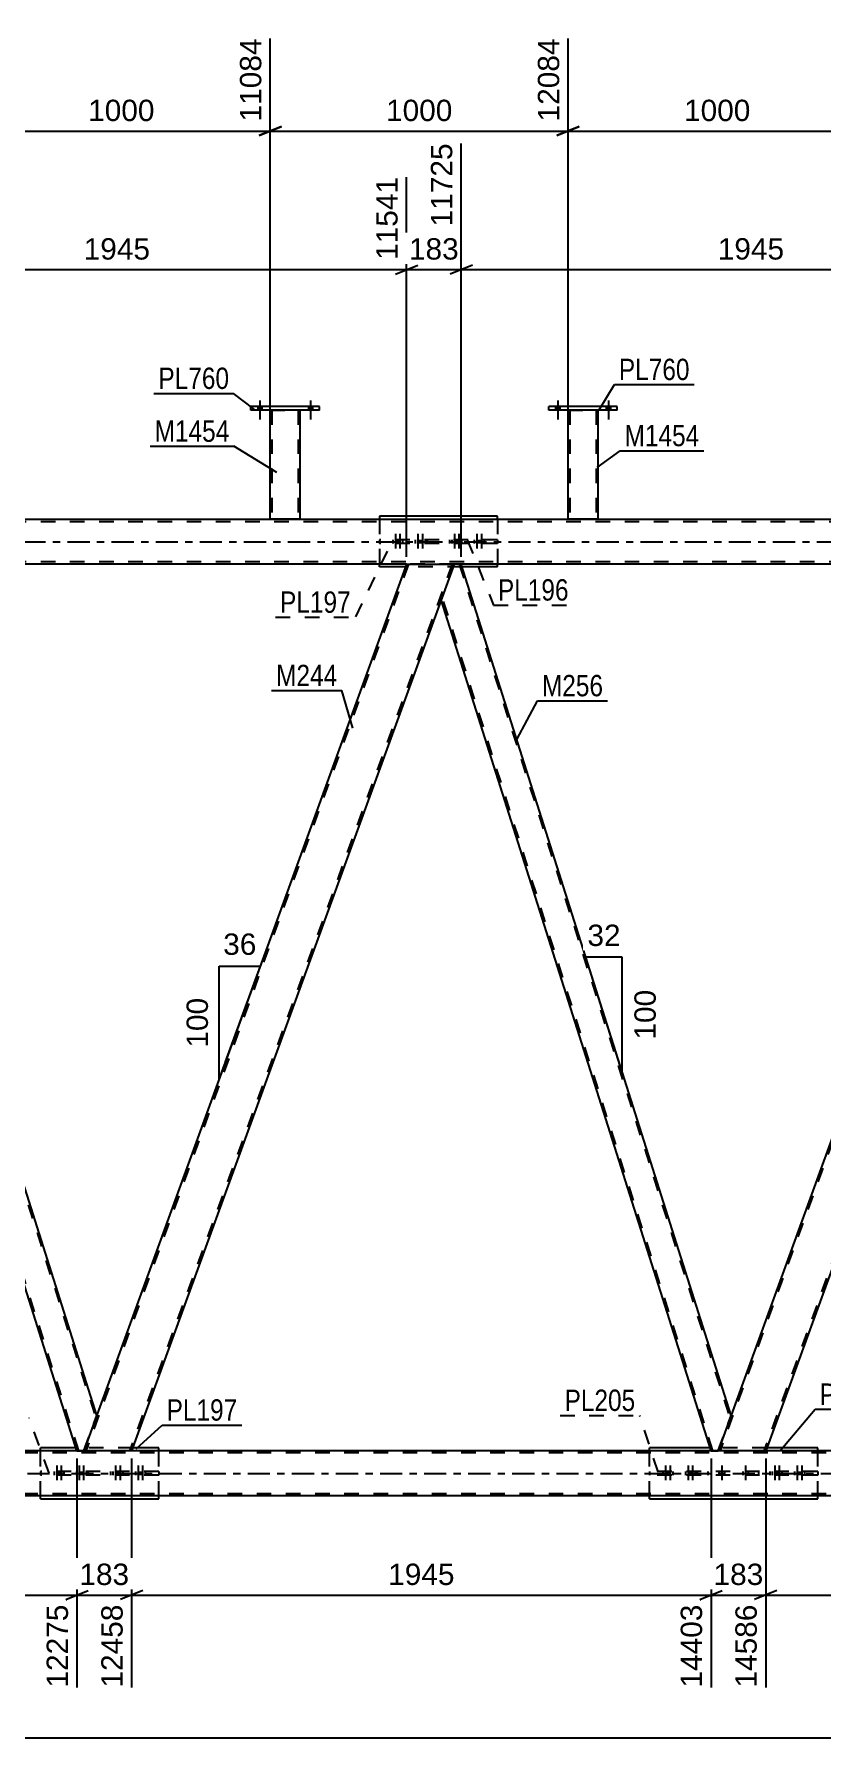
# Model space of a CAD drawing. Header units: millimetres. Extents: x -136 to 705, y -401 to 193.
# Drawn here: x 371.6 to 477.4, y -160.5 to 68.1 of the extents above; entities that cross this region are included whole.
import ezdxf

# ---------------------------------------------------------------- set-up
doc = ezdxf.new("R2010")
doc.units = ezdxf.units.MM
doc.linetypes.add('DXK_LINE_DOT2', pattern=[3.9198, 1.9599, -1.9599])
doc.linetypes.add('DXK_LINE_DOT3', pattern=[5.9187, 2.979, -0.9799, 0.9799, -0.9799])
doc.styles.add('Arial', font='ARIAL.TTF', dxfattribs={"height": 0.2})
doc.styles.add('Arial Narrow', font='ARIALN.TTF', dxfattribs={"height": 0.2})

# ---------------------------------------------------------------- blocks, each defined once
blk = doc.blocks.new('Bolt-318464307-3247 - 3161')
at = {"color": 1, "linetype": 'DXK_LINE_DOT2'}
for p, q in [((470.72, -124.73), (470.72, -125.21)), ((471.08, -123.93), (471.08, -126.93)), ((471.33, -124.73), (471.33, -125.21)), ((471.44, -124.73), (471.44, -125.21)), ((471.69, -123.93), (471.69, -126.93)), ((472.05, -124.73), (472.05, -125.21)), ((473.74, -124.73), (473.74, -125.21)), ((474.1, -123.93), (474.1, -126.93)), ((474.34, -124.73), (474.34, -125.21)), ((474.46, -124.73), (474.46, -125.21)), ((474.7, -123.93), (474.7, -126.93)), ((475.06, -124.73), (475.06, -125.21))]:
    blk.add_line(p, q, dxfattribs=at)
blk = doc.blocks.new('Part-318464307-3303 - 3161')
at = {"color": 2, "linetype": 'Continuous'}
for p, q in [((400.74, 17.67), (400.74, 18.15)), ((409.94, 18.15), (400.74, 18.15)), ((409.94, 17.67), (400.74, 17.67)), ((409.94, 17.67), (409.94, 18.15))]:
    blk.add_line(p, q, dxfattribs=at)
blk = doc.blocks.new('Part-318464307-3203 - 3161')
at = {"color": 2, "linetype": 'Continuous'}
for p, q in [((403.34, 3.03), (403.34, 17.67)), ((407.34, 17.67), (407.34, 3.03)), ((407.3, 3.03), (403.34, 3.03)), ((407.34, 3.03), (407.3, 3.03))]:
    blk.add_line(p, q, dxfattribs=at)
at = {"color": 7, "linetype": 'DXK_LINE_DOT2'}
for p, q in [((403.34, 17.67), (407.34, 17.67)), ((403.58, 17.67), (403.58, 3.03)), ((407.1, 17.67), (407.1, 3.03)), ((407.08, 3.03), (407.1, 3.03))]:
    blk.add_line(p, q, dxfattribs=at)
blk = doc.blocks.new('Part-318464307-3390 - 3161')
at = {"color": 7, "linetype": 'DXK_LINE_DOT2'}
for p, q in [((388.37, -124.73), (372.51, -124.73)), ((372.51, -124.73), (372.51, -125.21)), ((388.37, -125.21), (372.51, -125.21)), ((378.92, -124.73), (378.92, -125.21)), ((381.96, -125.21), (381.96, -124.73)), ((388.37, -124.73), (388.37, -125.21))]:
    blk.add_line(p, q, dxfattribs=at)
blk = doc.blocks.new('Part-318464307-3224 - 3161')
at = {"color": 7, "linetype": 'DXK_LINE_DOT2'}
for p, q in [((619.08, -122.21), (-61.33, -122.21)), ((619.08, -121.97), (-47.33, -121.97)), ((384.73, -121.97), (378.34, -121.97)), ((469.86, -121.97), (463.47, -121.97)), ((619.08, -127.73), (-61.33, -127.73))]:
    blk.add_line(p, q, dxfattribs=at)
at = {"color": 2, "linetype": 'Continuous'}
for p, q in [((378.34, -121.97), (299.59, -121.97)), ((463.47, -121.97), (384.73, -121.97)), ((548.61, -121.97), (469.86, -121.97)), ((615.08, -127.97), (-61.33, -127.97))]:
    blk.add_line(p, q, dxfattribs=at)
at = {"color": 7, "linetype": 'DXK_LINE_DOT3'}
blk.add_line((-61.33, -124.97), (629.08, -124.97), dxfattribs=at)
blk = doc.blocks.new('Part-318464307-3246 - 3161')
at = {"color": 7, "linetype": 'DXK_LINE_DOT2'}
for p, q in [((476.87, -124.73), (454.26, -124.73)), ((454.26, -124.73), (454.26, -125.21)), ((476.87, -125.21), (454.26, -125.21)), ((460.67, -124.73), (460.67, -125.21)), ((462.16, -125.21), (462.16, -124.73)), ((468.96, -125.21), (468.96, -124.73)), ((470.46, -125.21), (470.46, -124.73)), ((476.87, -124.73), (476.87, -125.21))]:
    blk.add_line(p, q, dxfattribs=at)
blk = doc.blocks.new('Part-318464307-3313 - 3161')
at = {"color": 2, "linetype": 'Continuous'}
for p, q in [((440.74, 17.67), (440.74, 18.15)), ((449.94, 18.15), (440.74, 18.15)), ((449.94, 17.67), (440.74, 17.67)), ((449.94, 17.67), (449.94, 18.15))]:
    blk.add_line(p, q, dxfattribs=at)
blk = doc.blocks.new('Part-318464307-3308 - 3161')
at = {"color": 2, "linetype": 'Continuous'}
for p, q in [((443.34, 3.03), (443.34, 17.67)), ((447.34, 17.67), (447.34, 3.03)), ((447.3, 3.03), (443.34, 3.03)), ((447.34, 3.03), (447.3, 3.03))]:
    blk.add_line(p, q, dxfattribs=at)
at = {"color": 7, "linetype": 'DXK_LINE_DOT2'}
for p, q in [((443.34, 17.67), (447.34, 17.67)), ((443.58, 17.67), (443.58, 3.03)), ((447.1, 17.67), (447.1, 3.03)), ((447.08, 3.03), (447.1, 3.03))]:
    blk.add_line(p, q, dxfattribs=at)
blk = doc.blocks.new('Part-318464307-3722 - 3161')
at = {"color": 2, "linetype": 'Continuous'}
for p, q in [((421.64, -3), (378.34, -121.97)), ((428.03, -3), (384.73, -121.97)), ((421.64, -3), (428.03, -3)), ((384.69, -121.97), (378.34, -121.97)), ((384.73, -121.97), (384.69, -121.97))]:
    blk.add_line(p, q, dxfattribs=at)
at = {"color": 7, "linetype": 'DXK_LINE_DOT2'}
for p, q in [((421.9, -3), (378.6, -121.97)), ((427.77, -3), (384.47, -121.97))]:
    blk.add_line(p, q, dxfattribs=at)
blk = doc.blocks.new('Part-318464307-3361 - 3161')
at = {"color": 7, "linetype": 'DXK_LINE_DOT2'}
for p, q in [((629.28, 2.68), (-40.02, 2.68)), ((629.28, -2.68), (-40.02, -2.68)), ((428.03, -3), (421.64, -3))]:
    blk.add_line(p, q, dxfattribs=at)
at = {"color": 2, "linetype": 'Continuous'}
for p, q in [((629.28, 3), (-36.02, 3)), ((421.64, -3), (342.89, -3)), ((506.78, -3), (428.03, -3))]:
    blk.add_line(p, q, dxfattribs=at)
at = {"color": 7, "linetype": 'DXK_LINE_DOT3'}
blk.add_line((-50.02, 0), (629.28, 0), dxfattribs=at)
blk = doc.blocks.new('Bolt-318464307-3391 - 3161')
at = {"color": 1, "linetype": 'DXK_LINE_DOT2'}
for p, q in [((374.32, -124.73), (374.32, -125.21)), ((374.68, -123.93), (374.68, -126.93)), ((374.92, -124.73), (374.92, -125.21)), ((375.04, -124.73), (375.04, -125.21)), ((375.28, -123.93), (375.28, -126.93)), ((375.64, -124.73), (375.64, -125.21)), ((377.33, -124.73), (377.33, -125.21)), ((377.69, -123.93), (377.69, -126.93)), ((377.93, -124.73), (377.93, -125.21)), ((378.05, -124.73), (378.05, -125.21)), ((378.29, -123.93), (378.29, -126.93)), ((378.65, -124.73), (378.65, -125.21))]:
    blk.add_line(p, q, dxfattribs=at)
blk = doc.blocks.new('Bolt-318464307-3402 - 3161')
at = {"color": 1, "linetype": 'DXK_LINE_DOT2'}
for p, q in [((456.07, -124.73), (456.07, -125.21)), ((456.43, -123.93), (456.43, -126.93)), ((456.67, -124.73), (456.67, -125.21)), ((456.79, -124.73), (456.79, -125.21)), ((457.03, -123.93), (457.03, -126.93)), ((457.39, -124.73), (457.39, -125.21)), ((459.08, -124.73), (459.08, -125.21)), ((459.44, -123.93), (459.44, -126.93)), ((459.68, -124.73), (459.68, -125.21)), ((459.8, -124.73), (459.8, -125.21)), ((460.04, -123.93), (460.04, -126.93)), ((460.4, -124.73), (460.4, -125.21))]:
    blk.add_line(p, q, dxfattribs=at)
blk = doc.blocks.new('Part-318464307-3418 - 3161')
at = {"color": 7, "linetype": 'DXK_LINE_DOT2'}
for p, q in [((342.89, -3), (341.16, -7.77)), ((343.84, -3), (342.89, -3)), ((343.59, -3), (379.94, -117.58)), ((377.64, -121.97), (341.29, -7.4)), ((378.34, -121.97), (380.07, -117.21)), ((377.39, -121.97), (378.34, -121.97))]:
    blk.add_line(p, q, dxfattribs=at)
at = {"color": 2, "linetype": 'Continuous'}
for p, q in [((380.07, -117.21), (343.84, -3)), ((377.39, -121.97), (341.16, -7.77))]:
    blk.add_line(p, q, dxfattribs=at)
blk = doc.blocks.new('Part-318464307-3816 - 3161')
at = {"color": 2, "linetype": 'Continuous'}
for p, q in [((377.26, -121.57), (372.51, -121.57)), ((372.51, -121.97), (372.51, -121.57)), ((388.37, -121.57), (384.87, -121.57)), ((388.37, -121.97), (388.37, -121.57)), ((372.51, -128.37), (372.51, -127.97)), ((388.37, -128.37), (388.37, -127.97)), ((372.51, -128.37), (388.37, -128.37))]:
    blk.add_line(p, q, dxfattribs=at)
at = {"color": 7, "linetype": 'DXK_LINE_DOT2'}
for p, q in [((372.51, -127.97), (372.51, -121.97)), ((384.87, -121.57), (377.26, -121.57)), ((388.37, -127.97), (388.37, -121.97))]:
    blk.add_line(p, q, dxfattribs=at)
blk = doc.blocks.new('Part-318464307-3453 - 3161')
at = {"color": 2, "linetype": 'Continuous'}
for p, q in [((462.4, -121.57), (454.26, -121.57)), ((454.26, -121.97), (454.26, -121.57)), ((476.87, -121.57), (470, -121.57)), ((476.87, -121.97), (476.87, -121.57)), ((454.26, -128.37), (454.26, -127.97)), ((476.87, -128.37), (476.87, -127.97)), ((454.26, -128.37), (476.87, -128.37))]:
    blk.add_line(p, q, dxfattribs=at)
at = {"color": 7, "linetype": 'DXK_LINE_DOT2'}
for p, q in [((454.26, -127.97), (454.26, -121.97)), ((470, -121.57), (462.4, -121.57)), ((476.87, -127.97), (476.87, -121.97))]:
    blk.add_line(p, q, dxfattribs=at)
blk = doc.blocks.new('Part-318464307-3479 - 3161')
at = {"color": 7, "linetype": 'DXK_LINE_DOT2'}
for p, q in [((433.85, 0.27), (418, 0.27)), ((418, 0.27), (418, -0.21)), ((424.41, 0.27), (424.41, -0.21)), ((427.44, -0.21), (427.44, 0.27)), ((433.85, 0.27), (433.85, -0.21)), ((433.85, -0.21), (418, -0.21))]:
    blk.add_line(p, q, dxfattribs=at)
blk = doc.blocks.new('Part-318464307-3484 - 3161')
at = {"color": 2, "linetype": 'Continuous'}
for p, q in [((418, 3.43), (418, 3)), ((433.85, 3.43), (418, 3.43)), ((433.85, 3), (433.85, 3.43)), ((418, -3.37), (418, -3)), ((421.51, -3.37), (418, -3.37)), ((433.85, -3.37), (429.09, -3.37)), ((433.85, -3.37), (433.85, -3))]:
    blk.add_line(p, q, dxfattribs=at)
at = {"color": 7, "linetype": 'DXK_LINE_DOT2'}
for p, q in [((418, 3), (418, -3)), ((433.85, 3), (433.85, -3)), ((429.09, -3.37), (421.51, -3.37))]:
    blk.add_line(p, q, dxfattribs=at)
blk = doc.blocks.new('Bolt-318464307-3749 - 3161')
at = {"color": 1, "linetype": 'DXK_LINE_DOT2'}
for p, q in [((427.71, 0.27), (427.71, -0.21)), ((428.07, 1.07), (428.07, -1.93)), ((428.31, 0.27), (428.31, -0.21)), ((428.43, 0.27), (428.43, -0.21)), ((428.67, 1.07), (428.67, -1.93)), ((429.03, 0.27), (429.03, -0.21)), ((430.73, 0.27), (430.73, -0.21)), ((431.09, 1.07), (431.09, -1.93)), ((431.33, 0.27), (431.33, -0.21)), ((431.45, 0.27), (431.45, -0.21)), ((431.69, 1.07), (431.69, -1.93)), ((432.05, 0.27), (432.05, -0.21))]:
    blk.add_line(p, q, dxfattribs=at)
blk = doc.blocks.new('Bolt-318464307-3572 - 3161')
at = {"color": 1, "linetype": 'DXK_LINE_DOT2'}
for p, q in [((382.22, -124.73), (382.22, -125.21)), ((382.58, -123.93), (382.58, -126.93)), ((382.83, -124.73), (382.83, -125.21)), ((382.94, -124.73), (382.94, -125.21)), ((383.19, -123.93), (383.19, -126.93)), ((383.55, -124.73), (383.55, -125.21)), ((385.24, -124.73), (385.24, -125.21)), ((385.6, -123.93), (385.6, -126.93)), ((385.84, -124.73), (385.84, -125.21)), ((385.96, -124.73), (385.96, -125.21)), ((386.2, -123.93), (386.2, -126.93)), ((386.56, -124.73), (386.56, -125.21))]:
    blk.add_line(p, q, dxfattribs=at)
blk = doc.blocks.new('Bolt-318464307-3587 - 3161')
at = {"color": 1, "linetype": 'DXK_LINE_DOT2'}
for p, q in [((463.6, -124.73), (463.6, -125.21)), ((463.6, -124.73), (463.6, -125.21)), ((463.96, -123.93), (463.96, -126.93)), ((463.96, -123.93), (463.96, -126.93)), ((464.32, -124.73), (464.32, -125.21)), ((464.32, -124.73), (464.32, -125.21)), ((466.8, -124.73), (466.8, -125.21)), ((466.8, -124.73), (466.8, -125.21)), ((467.16, -123.93), (467.16, -126.93)), ((467.16, -123.93), (467.16, -126.93)), ((467.52, -124.73), (467.52, -125.21)), ((467.52, -124.73), (467.52, -125.21))]:
    blk.add_line(p, q, dxfattribs=at)
blk = doc.blocks.new('Part-318464307-3727 - 3161')
at = {"color": 2, "linetype": 'Continuous'}
for p, q in [((506.78, -3), (463.47, -121.97)), ((513.16, -3), (469.86, -121.97)), ((506.78, -3), (513.16, -3)), ((469.82, -121.97), (463.47, -121.97)), ((469.86, -121.97), (469.82, -121.97))]:
    blk.add_line(p, q, dxfattribs=at)
at = {"color": 7, "linetype": 'DXK_LINE_DOT2'}
for p, q in [((507.03, -3), (463.73, -121.97)), ((512.91, -3), (469.6, -121.97))]:
    blk.add_line(p, q, dxfattribs=at)
blk = doc.blocks.new('Bolt-318464307-3750 - 3161')
at = {"linetype": 'Continuous'}
for points in [[(441.66, 17.67), (442.22, 17.67), (442.22, 18.15), (441.66, 18.15)], [(441.66, 17.67), (442.22, 17.67), (442.22, 18.15), (441.66, 18.15)], [(448.46, 17.67), (449.02, 17.67), (449.02, 18.15), (448.46, 18.15)], [(448.46, 17.67), (449.02, 17.67), (449.02, 18.15), (448.46, 18.15)]]:
    blk.add_hatch(color=1, dxfattribs=at).paths.add_polyline_path(points)
at = {"color": 1, "linetype": 'Continuous'}
for p, q in [((441.94, 18.95), (441.94, 16.43)), ((441.94, 18.95), (441.94, 16.43)), ((448.74, 18.95), (448.74, 16.43)), ((448.74, 18.95), (448.74, 16.43)), ((441.66, 18.15), (441.66, 17.67)), ((441.66, 18.15), (441.66, 17.67)), ((442.22, 18.15), (442.22, 17.67)), ((442.22, 18.15), (442.22, 17.67)), ((448.46, 18.15), (448.46, 17.67)), ((448.46, 18.15), (448.46, 17.67)), ((449.02, 18.15), (449.02, 17.67)), ((449.02, 18.15), (449.02, 17.67))]:
    blk.add_line(p, q, dxfattribs=at)
blk = doc.blocks.new('Bolt-318464307-3751 - 3161')
at = {"color": 1, "linetype": 'DXK_LINE_DOT2'}
for p, q in [((419.8, 0.27), (419.8, -0.21)), ((420.16, 1.07), (420.16, -1.93)), ((420.4, 0.27), (420.4, -0.21)), ((420.52, 0.27), (420.52, -0.21)), ((420.76, 1.07), (420.76, -1.93)), ((421.12, 0.27), (421.12, -0.21)), ((422.82, 0.27), (422.82, -0.21)), ((423.18, 1.07), (423.18, -1.93)), ((423.42, 0.27), (423.42, -0.21)), ((423.54, 0.27), (423.54, -0.21)), ((423.78, 1.07), (423.78, -1.93)), ((424.14, 0.27), (424.14, -0.21))]:
    blk.add_line(p, q, dxfattribs=at)
blk = doc.blocks.new('Part-318464307-3788 - 3161')
at = {"color": 7, "linetype": 'DXK_LINE_DOT2'}
for p, q in [((428.03, -3), (426.29, -7.77)), ((428.98, -3), (428.03, -3)), ((428.73, -3), (465.07, -117.58)), ((462.78, -121.97), (426.43, -7.4)), ((463.47, -121.97), (465.21, -117.21)), ((462.52, -121.97), (463.47, -121.97))]:
    blk.add_line(p, q, dxfattribs=at)
at = {"color": 2, "linetype": 'Continuous'}
for p, q in [((465.21, -117.21), (428.98, -3)), ((462.52, -121.97), (426.29, -7.77))]:
    blk.add_line(p, q, dxfattribs=at)
blk = doc.blocks.new('Bolt-318464307-3799 - 3161')
at = {"linetype": 'Continuous'}
for points in [[(401.66, 17.67), (402.22, 17.67), (402.22, 18.15), (401.66, 18.15)], [(401.66, 17.67), (402.22, 17.67), (402.22, 18.15), (401.66, 18.15)], [(408.46, 17.67), (409.02, 17.67), (409.02, 18.15), (408.46, 18.15)], [(408.46, 17.67), (409.02, 17.67), (409.02, 18.15), (408.46, 18.15)]]:
    blk.add_hatch(color=1, dxfattribs=at).paths.add_polyline_path(points)
at = {"color": 1, "linetype": 'Continuous'}
for p, q in [((401.94, 18.95), (401.94, 16.43)), ((401.94, 18.95), (401.94, 16.43)), ((408.74, 18.95), (408.74, 16.43)), ((408.74, 18.95), (408.74, 16.43)), ((401.66, 18.15), (401.66, 17.67)), ((401.66, 18.15), (401.66, 17.67)), ((402.22, 18.15), (402.22, 17.67)), ((402.22, 18.15), (402.22, 17.67)), ((408.46, 18.15), (408.46, 17.67)), ((408.46, 18.15), (408.46, 17.67)), ((409.02, 18.15), (409.02, 17.67)), ((409.02, 18.15), (409.02, 17.67))]:
    blk.add_line(p, q, dxfattribs=at)
blk = doc.blocks.new('StraightDimension-318464307-4145 - 3161')
at = {"color": 7, "linetype": 'Continuous'}
for p, q in [((384.73, -122.97), (384.73, -153.71)), ((462.52, -122.97), (462.52, -153.71)), ((386.23, -140.7), (383.23, -141.9)), ((384.73, -141.3), (462.52, -141.3)), ((461.02, -141.9), (464.02, -140.7))]:
    blk.add_line(p, q, dxfattribs=at)
at = {"color": 0}
blk.add_wipeout([(428.67, -140.55), (428.67, -136.35), (418.58, -136.35), (418.58, -140.55)], dxfattribs=at)
at = {"color": 0, "linetype": 'Continuous'}
blk.add_wipeout([(461.92, -142), (457.72, -142), (457.72, -154.31), (461.92, -154.31)], dxfattribs=at)
at = {"color": 3, "style": 'Arial'}
blk.add_text('1945', height=2.865, dxfattribs=at).set_placement((419.18, -139.95))
at = {"color": 3, "linetype": 'Continuous', "style": 'Arial'}
blk.add_text('14403', height=2.865, rotation=90.0002, dxfattribs=at).set_placement((461.32, -153.71))
blk = doc.blocks.new('AngleDimension-318464307-3889 - 3161')
at = {"color": 7, "linetype": 'Continuous'}
for p, q in [((448.41, -64.24), (445.7, -55.72)), ((450.6, -55.72), (445.7, -55.72)), ((450.6, -71.16), (445.7, -55.72)), ((450.6, -71.16), (450.6, -55.72))]:
    blk.add_line(p, q, dxfattribs=at)
at = {"color": 0}
for points in [[(450.98, -54.82), (450.98, -50.62), (445.33, -50.62), (445.33, -54.82)], [(455.7, -59.51), (451.5, -59.51), (451.5, -67.38), (455.7, -67.38)]]:
    blk.add_wipeout(points, dxfattribs=at)
at = {"color": 3, "style": 'Arial'}
blk.add_text('32', height=2.865, dxfattribs=at).set_placement((445.93, -54.22))
blk.add_text('100', height=2.865, rotation=90.0002, dxfattribs=at).set_placement((455.1, -66.78))
blk = doc.blocks.new('StraightDimension-318464307-4838 - 3161')
at = {"color": 7, "linetype": 'Continuous'}
for p, q in [((343.84, -2), (343.84, 51.22)), ((421.64, -2), (421.64, 48.94)), ((345.34, 37.12), (342.34, 35.92)), ((420.14, 35.92), (423.14, 37.12)), ((343.84, 36.52), (421.64, 36.52))]:
    blk.add_line(p, q, dxfattribs=at)
at = {"color": 0, "linetype": 'Continuous'}
blk.add_wipeout([(421.04, 49.54), (416.84, 49.54), (416.84, 37.22), (421.04, 37.22)], dxfattribs=at)
at = {"color": 0}
blk.add_wipeout([(387.79, 37.27), (387.79, 41.47), (377.7, 41.47), (377.7, 37.27)], dxfattribs=at)
at = {"color": 3, "linetype": 'Continuous', "style": 'Arial'}
blk.add_text('11541', height=2.865, rotation=90.0002, dxfattribs=at).set_placement((420.44, 37.82))
at = {"color": 3, "style": 'Arial'}
blk.add_text('1945', height=2.865, dxfattribs=at).set_placement((378.3, 37.87))
blk = doc.blocks.new('StraightDimension-318464307-4434 - 3161')
at = {"color": 7, "linetype": 'Continuous'}
for p, q in [((363.34, 15.44), (363.34, 67.52)), ((403.34, 15.44), (403.34, 67.52)), ((364.84, 55.7), (361.84, 54.5)), ((363.34, 55.1), (403.34, 55.1)), ((401.84, 54.5), (404.84, 55.7))]:
    blk.add_line(p, q, dxfattribs=at)
at = {"color": 0, "linetype": 'Continuous'}
blk.add_wipeout([(402.74, 68.12), (398.54, 68.12), (398.54, 55.8), (402.74, 55.8)], dxfattribs=at)
at = {"color": 0}
blk.add_wipeout([(388.39, 55.85), (388.39, 60.05), (378.3, 60.05), (378.3, 55.85)], dxfattribs=at)
at = {"color": 3, "linetype": 'Continuous', "style": 'Arial'}
blk.add_text('11084', height=2.865, rotation=90.0002, dxfattribs=at).set_placement((402.14, 56.4))
at = {"color": 3, "style": 'Arial'}
blk.add_text('1000', height=2.865, dxfattribs=at).set_placement((378.9, 56.45))
blk = doc.blocks.new('StraightDimension-318464307-5139 - 3161')
at = {"color": 7, "linetype": 'Continuous'}
blk.add_line((-74.23, -160.47), (662, -160.47), dxfattribs=at)
blk = doc.blocks.new('StraightDimension-318464307-4812 - 3161')
at = {"color": 7, "linetype": 'Continuous'}
for p, q in [((428.98, -2), (428.98, 53.44)), ((421.64, -2), (421.64, 48.94)), ((420.14, 35.92), (423.14, 37.12)), ((430.48, 37.12), (427.48, 35.92)), ((421.64, 36.52), (428.98, 36.52))]:
    blk.add_line(p, q, dxfattribs=at)
at = {"color": 0}
blk.add_wipeout([(429.25, 37.27), (429.25, 41.47), (421.37, 41.47), (421.37, 37.27)], dxfattribs=at)
at = {"color": 0, "linetype": 'Continuous'}
blk.add_wipeout([(428.38, 54.04), (424.18, 54.04), (424.18, 41.72), (428.38, 41.72)], dxfattribs=at)
at = {"color": 3, "linetype": 'Continuous', "style": 'Arial'}
blk.add_text('11725', height=2.865, rotation=90.0002, dxfattribs=at).set_placement((427.78, 42.32))
at = {"color": 3, "style": 'Arial'}
blk.add_text('183', height=2.865, dxfattribs=at).set_placement((421.97, 37.87))
blk = doc.blocks.new('AngleDimension-318464307-3903 - 3161')
at = {"color": 7, "linetype": 'Continuous'}
for p, q in [((396.48, -56.91), (402.02, -56.91)), ((396.48, -72.14), (402.02, -56.91)), ((396.48, -72.14), (396.48, -56.91)), ((397.35, -69.75), (402.02, -56.91))]:
    blk.add_line(p, q, dxfattribs=at)
at = {"color": 0}
for points in [[(402.07, -56.01), (402.07, -51.81), (396.43, -51.81), (396.43, -56.01)], [(395.58, -60.59), (391.38, -60.59), (391.38, -68.46), (395.58, -68.46)]]:
    blk.add_wipeout(points, dxfattribs=at)
at = {"color": 3, "style": 'Arial'}
blk.add_text('36', height=2.865, dxfattribs=at).set_placement((397.03, -55.41))
blk.add_text('100', height=2.865, rotation=90.0002, dxfattribs=at).set_placement((394.98, -67.86))
blk = doc.blocks.new('StraightDimension-318464307-4414 - 3161')
at = {"color": 7, "linetype": 'Continuous'}
for p, q in [((443.34, 15.44), (443.34, 67.52)), ((483.34, 15.44), (483.34, 67.52)), ((444.84, 55.7), (441.84, 54.5)), ((443.34, 55.1), (483.34, 55.1)), ((481.84, 54.5), (484.84, 55.7))]:
    blk.add_line(p, q, dxfattribs=at)
at = {"color": 0, "linetype": 'Continuous'}
blk.add_wipeout([(482.74, 68.12), (478.54, 68.12), (478.54, 55.8), (482.74, 55.8)], dxfattribs=at)
at = {"color": 0}
blk.add_wipeout([(468.39, 55.85), (468.39, 60.05), (458.3, 60.05), (458.3, 55.85)], dxfattribs=at)
at = {"color": 3, "linetype": 'Continuous', "style": 'Arial'}
blk.add_text('13084', height=2.865, rotation=90.0002, dxfattribs=at).set_placement((482.14, 56.4))
at = {"color": 3, "style": 'Arial'}
blk.add_text('1000', height=2.865, dxfattribs=at).set_placement((458.9, 56.45))
blk = doc.blocks.new('StraightDimension-318464307-4069 - 3161')
at = {"color": 7, "linetype": 'Continuous'}
for p, q in [((462.52, -122.97), (462.52, -153.71)), ((469.86, -122.97), (469.86, -153.71)), ((461.02, -141.9), (464.02, -140.7)), ((462.52, -141.3), (469.86, -141.3)), ((471.36, -140.7), (468.36, -141.9))]:
    blk.add_line(p, q, dxfattribs=at)
at = {"color": 0}
blk.add_wipeout([(470.13, -140.55), (470.13, -136.35), (462.26, -136.35), (462.26, -140.55)], dxfattribs=at)
at = {"color": 0, "linetype": 'Continuous'}
blk.add_wipeout([(469.26, -142), (465.06, -142), (465.06, -154.31), (469.26, -154.31)], dxfattribs=at)
at = {"color": 3, "style": 'Arial'}
blk.add_text('183', height=2.865, dxfattribs=at).set_placement((462.86, -139.95))
at = {"color": 3, "linetype": 'Continuous', "style": 'Arial'}
blk.add_text('14586', height=2.865, rotation=90.0002, dxfattribs=at).set_placement((468.66, -153.71))
blk = doc.blocks.new('StraightDimension-318464307-4088 - 3161')
at = {"color": 7, "linetype": 'Continuous'}
for p, q in [((299.59, -122.97), (299.59, -153.71)), ((377.39, -122.97), (377.39, -153.71)), ((301.09, -140.7), (298.09, -141.9)), ((299.59, -141.3), (377.39, -141.3)), ((375.89, -141.9), (378.89, -140.7))]:
    blk.add_line(p, q, dxfattribs=at)
at = {"color": 0}
blk.add_wipeout([(343.54, -140.55), (343.54, -136.35), (333.44, -136.35), (333.44, -140.55)], dxfattribs=at)
at = {"color": 0, "linetype": 'Continuous'}
blk.add_wipeout([(376.79, -142), (372.59, -142), (372.59, -154.31), (376.79, -154.31)], dxfattribs=at)
at = {"color": 3, "style": 'Arial'}
blk.add_text('1945', height=2.865, dxfattribs=at).set_placement((334.04, -139.95))
at = {"color": 3, "linetype": 'Continuous', "style": 'Arial'}
blk.add_text('12275', height=2.865, rotation=90.0002, dxfattribs=at).set_placement((376.19, -153.71))
blk = doc.blocks.new('StraightDimension-318464307-4183 - 3161')
at = {"color": 7, "linetype": 'Continuous'}
for p, q in [((469.86, -122.97), (469.86, -153.71)), ((547.66, -122.97), (547.66, -153.71)), ((471.36, -140.7), (468.36, -141.9)), ((469.86, -141.3), (547.66, -141.3)), ((546.16, -141.9), (549.16, -140.7))]:
    blk.add_line(p, q, dxfattribs=at)
at = {"color": 0}
blk.add_wipeout([(513.81, -140.55), (513.81, -136.35), (503.71, -136.35), (503.71, -140.55)], dxfattribs=at)
at = {"color": 0, "linetype": 'Continuous'}
blk.add_wipeout([(547.06, -142), (542.86, -142), (542.86, -154.31), (547.06, -154.31)], dxfattribs=at)
at = {"color": 3, "style": 'Arial'}
blk.add_text('1945', height=2.865, dxfattribs=at).set_placement((504.31, -139.95))
at = {"color": 3, "linetype": 'Continuous', "style": 'Arial'}
blk.add_text('16531', height=2.865, rotation=90.0002, dxfattribs=at).set_placement((546.46, -153.71))
blk = doc.blocks.new('StraightDimension-318464307-4202 - 3161')
at = {"color": 7, "linetype": 'Continuous'}
for p, q in [((377.39, -122.97), (377.39, -153.71)), ((384.73, -122.97), (384.73, -153.71)), ((375.89, -141.9), (378.89, -140.7)), ((377.39, -141.3), (384.73, -141.3)), ((386.23, -140.7), (383.23, -141.9))]:
    blk.add_line(p, q, dxfattribs=at)
at = {"color": 0}
blk.add_wipeout([(384.99, -140.55), (384.99, -136.35), (377.12, -136.35), (377.12, -140.55)], dxfattribs=at)
at = {"color": 0, "linetype": 'Continuous'}
blk.add_wipeout([(384.13, -142), (379.93, -142), (379.93, -154.31), (384.13, -154.31)], dxfattribs=at)
at = {"color": 3, "style": 'Arial'}
blk.add_text('183', height=2.865, dxfattribs=at).set_placement((377.72, -139.95))
at = {"color": 3, "linetype": 'Continuous', "style": 'Arial'}
blk.add_text('12458', height=2.865, rotation=90.0002, dxfattribs=at).set_placement((383.53, -153.71))
blk = doc.blocks.new('StraightDimension-318464307-4424 - 3161')
at = {"color": 7, "linetype": 'Continuous'}
for p, q in [((403.34, 15.44), (403.34, 67.52)), ((443.34, 15.44), (443.34, 67.52)), ((404.84, 55.7), (401.84, 54.5)), ((403.34, 55.1), (443.34, 55.1)), ((441.84, 54.5), (444.84, 55.7))]:
    blk.add_line(p, q, dxfattribs=at)
at = {"color": 0, "linetype": 'Continuous'}
blk.add_wipeout([(442.74, 68.12), (438.54, 68.12), (438.54, 55.8), (442.74, 55.8)], dxfattribs=at)
at = {"color": 0}
blk.add_wipeout([(428.39, 55.85), (428.39, 60.05), (418.29, 60.05), (418.29, 55.85)], dxfattribs=at)
at = {"color": 3, "linetype": 'Continuous', "style": 'Arial'}
blk.add_text('12084', height=2.865, rotation=90.0002, dxfattribs=at).set_placement((442.14, 56.4))
at = {"color": 3, "style": 'Arial'}
blk.add_text('1000', height=2.865, dxfattribs=at).set_placement((418.89, 56.45))
blk = doc.blocks.new('StraightDimension-318464307-4786 - 3161')
at = {"color": 7, "linetype": 'Continuous'}
for p, q in [((428.98, -2), (428.98, 53.44)), ((506.78, -2), (506.78, 48.94)), ((430.48, 37.12), (427.48, 35.92)), ((505.28, 35.92), (508.28, 37.12)), ((428.98, 36.52), (506.78, 36.52))]:
    blk.add_line(p, q, dxfattribs=at)
at = {"color": 0, "linetype": 'Continuous'}
blk.add_wipeout([(506.18, 49.54), (501.98, 49.54), (501.98, 37.22), (506.18, 37.22)], dxfattribs=at)
at = {"color": 0}
blk.add_wipeout([(472.92, 37.27), (472.92, 41.47), (462.83, 41.47), (462.83, 37.27)], dxfattribs=at)
at = {"color": 3, "linetype": 'Continuous', "style": 'Arial'}
blk.add_text('13670', height=2.865, rotation=90.0002, dxfattribs=at).set_placement((505.58, 37.82))
at = {"color": 3, "style": 'Arial'}
blk.add_text('1945', height=2.865, dxfattribs=at).set_placement((463.43, 37.87))
blk = doc.blocks.new('Mark-318464307-3199 - 3161')
at = {"color": 0}
blk.add_wipeout([(397.87, 13.42), (397.87, 16.42), (387.82, 16.42), (387.82, 13.42)], dxfattribs=at)
blk.add_wipeout([(397.87, 13.42), (397.87, 16.42), (387.82, 16.42), (387.82, 13.42)], dxfattribs=at)
at = {"color": 30, "linetype": 'Continuous'}
for p in [(387.22, 12.82), (404.22, 9.29)]:
    blk.add_line(p, (398.47, 12.82), dxfattribs=at)
at = {"color": 3, "style": 'Arial Narrow'}
blk.add_text('M1454', height=2.863, dxfattribs=at).set_placement((387.82, 13.42))
blk = doc.blocks.new('Mark-318464307-3242 - 3161')
at = {"color": 0}
blk.add_wipeout([(452.37, -116.6), (452.37, -113.6), (442.86, -113.6), (442.86, -116.6)], dxfattribs=at)
blk.add_wipeout([(452.37, -116.6), (452.37, -113.6), (442.86, -113.6), (442.86, -116.6)], dxfattribs=at)
at = {"color": 30, "linetype": 'DXK_LINE_DOT2'}
for p in [(442.26, -117.2), (455.41, -124.79)]:
    blk.add_line(p, (452.97, -117.2), dxfattribs=at)
at = {"color": 3, "style": 'Arial Narrow'}
blk.add_text('PL205', height=2.863, dxfattribs=at).set_placement((442.86, -116.6))
blk = doc.blocks.new('Mark-318464307-3299 - 3161')
at = {"color": 0}
blk.add_wipeout([(397.83, 20.51), (397.83, 23.51), (388.33, 23.51), (388.33, 20.51)], dxfattribs=at)
blk.add_wipeout([(397.83, 20.51), (397.83, 23.51), (388.33, 23.51), (388.33, 20.51)], dxfattribs=at)
at = {"color": 30, "linetype": 'Continuous'}
for p in [(387.73, 19.91), (401.17, 17.79)]:
    blk.add_line(p, (398.43, 19.91), dxfattribs=at)
at = {"color": 3, "style": 'Arial Narrow'}
blk.add_text('PL760', height=2.863, dxfattribs=at).set_placement((388.33, 20.51))
blk = doc.blocks.new('Mark-318464307-3304 - 3161')
at = {"color": 0}
blk.add_wipeout([(460.97, 12.83), (460.97, 15.83), (450.91, 15.83), (450.91, 12.83)], dxfattribs=at)
blk.add_wipeout([(460.97, 12.83), (460.97, 15.83), (450.91, 15.83), (450.91, 12.83)], dxfattribs=at)
at = {"color": 30, "linetype": 'Continuous'}
for p, q in [((447.24, 9.99), (450.31, 12.23)), ((450.31, 12.23), (461.57, 12.23))]:
    blk.add_line(p, q, dxfattribs=at)
at = {"color": 3, "style": 'Arial Narrow'}
blk.add_text('M1454', height=2.863, dxfattribs=at).set_placement((450.91, 12.83))
blk = doc.blocks.new('Mark-318464307-3309 - 3161')
at = {"color": 0}
blk.add_wipeout([(459.65, 21.7), (459.65, 24.7), (450.15, 24.7), (450.15, 21.7)], dxfattribs=at)
blk.add_wipeout([(459.65, 21.7), (459.65, 24.7), (450.15, 24.7), (450.15, 21.7)], dxfattribs=at)
at = {"color": 30, "linetype": 'Continuous'}
for p, q in [((447.51, 17.7), (449.55, 21.1)), ((449.55, 21.1), (460.25, 21.1))]:
    blk.add_line(p, q, dxfattribs=at)
at = {"color": 3, "style": 'Arial Narrow'}
blk.add_text('PL760', height=2.863, dxfattribs=at).set_placement((450.15, 21.7))
blk = doc.blocks.new('Mark-318464307-3386 - 3161')
at = {"color": 0}
blk.add_wipeout([(370.38, -116.93), (370.38, -113.93), (360.88, -113.93), (360.88, -116.93)], dxfattribs=at)
blk.add_wipeout([(370.38, -116.93), (370.38, -113.93), (360.88, -113.93), (360.88, -116.93)], dxfattribs=at)
at = {"color": 30, "linetype": 'DXK_LINE_DOT2'}
for p in [(360.28, -117.53), (373.66, -124.94)]:
    blk.add_line(p, (370.98, -117.53), dxfattribs=at)
at = {"color": 3, "style": 'Arial Narrow'}
blk.add_text('PL196', height=2.863, dxfattribs=at).set_placement((360.88, -116.93))
blk = doc.blocks.new('Mark-318464307-3449 - 3161')
at = {"color": 0}
blk.add_wipeout([(486.62, -115.78), (486.62, -112.78), (477.11, -112.78), (477.11, -115.78)], dxfattribs=at)
blk.add_wipeout([(486.62, -115.78), (486.62, -112.78), (477.11, -112.78), (477.11, -115.78)], dxfattribs=at)
at = {"color": 30, "linetype": 'Continuous'}
for p, q in [((471.9, -121.83), (476.51, -116.38)), ((476.51, -116.38), (487.22, -116.38))]:
    blk.add_line(p, q, dxfattribs=at)
at = {"color": 3, "style": 'Arial Narrow'}
blk.add_text('PL206', height=2.863, dxfattribs=at).set_placement((477.11, -115.78))
blk = doc.blocks.new('Mark-318464307-3475 - 3161')
at = {"color": 0}
blk.add_wipeout([(443.41, -7.88), (443.41, -4.88), (433.91, -4.88), (433.91, -7.88)], dxfattribs=at)
blk.add_wipeout([(443.41, -7.88), (443.41, -4.88), (433.91, -4.88), (433.91, -7.88)], dxfattribs=at)
at = {"color": 30, "linetype": 'DXK_LINE_DOT2'}
for p, q in [((429.8, 0.27), (433.31, -8.48)), ((433.31, -8.48), (444.01, -8.48))]:
    blk.add_line(p, q, dxfattribs=at)
at = {"color": 3, "style": 'Arial Narrow'}
blk.add_text('PL196', height=2.863, dxfattribs=at).set_placement((433.91, -7.88))
blk = doc.blocks.new('Mark-318464307-3480 - 3161')
at = {"color": 0}
blk.add_wipeout([(414.17, -9.52), (414.17, -6.52), (404.66, -6.52), (404.66, -9.52)], dxfattribs=at)
blk.add_wipeout([(414.17, -9.52), (414.17, -6.52), (404.66, -6.52), (404.66, -9.52)], dxfattribs=at)
at = {"color": 30, "linetype": 'DXK_LINE_DOT2'}
for p in [(419.05, -1.23), (404.06, -10.12)]:
    blk.add_line(p, (414.77, -10.12), dxfattribs=at)
at = {"color": 3, "style": 'Arial Narrow'}
blk.add_text('PL197', height=2.863, dxfattribs=at).set_placement((404.66, -9.52))
blk = doc.blocks.new('Mark-318464307-3718 - 3161')
at = {"color": 0}
blk.add_wipeout([(412.36, -19.36), (412.36, -16.36), (404.13, -16.36), (404.13, -19.36)], dxfattribs=at)
blk.add_wipeout([(412.36, -19.36), (412.36, -16.36), (404.13, -16.36), (404.13, -19.36)], dxfattribs=at)
at = {"color": 30, "linetype": 'Continuous'}
for p in [(403.53, -19.96), (414.43, -25)]:
    blk.add_line(p, (412.96, -19.96), dxfattribs=at)
at = {"color": 3, "style": 'Arial Narrow'}
blk.add_text('M244', height=2.863, dxfattribs=at).set_placement((404.13, -19.36))
blk = doc.blocks.new('Mark-318464307-3784 - 3161')
at = {"color": 0}
blk.add_wipeout([(448.04, -20.72), (448.04, -17.72), (439.82, -17.72), (439.82, -20.72)], dxfattribs=at)
blk.add_wipeout([(448.04, -20.72), (448.04, -17.72), (439.82, -17.72), (439.82, -20.72)], dxfattribs=at)
at = {"color": 30, "linetype": 'Continuous'}
for p, q in [((436.45, -26.54), (439.22, -21.32)), ((439.22, -21.32), (448.64, -21.32))]:
    blk.add_line(p, q, dxfattribs=at)
at = {"color": 3, "style": 'Arial Narrow'}
blk.add_text('M256', height=2.863, dxfattribs=at).set_placement((439.82, -20.72))
blk = doc.blocks.new('Mark-318464307-3812 - 3161')
at = {"color": 0}
blk.add_wipeout([(398.93, -117.9), (398.93, -114.9), (389.43, -114.9), (389.43, -117.9)], dxfattribs=at)
blk.add_wipeout([(398.93, -117.9), (398.93, -114.9), (389.43, -114.9), (389.43, -117.9)], dxfattribs=at)
at = {"color": 30, "linetype": 'Continuous'}
for p, q in [((385.33, -121.67), (388.83, -118.5)), ((388.83, -118.5), (399.53, -118.5))]:
    blk.add_line(p, q, dxfattribs=at)
at = {"color": 3, "style": 'Arial Narrow'}
blk.add_text('PL197', height=2.863, dxfattribs=at).set_placement((389.43, -117.9))

msp = doc.modelspace()

# ---------------------------------------------------------------- block references
for name in ['Bolt-318464307-3799 - 3161', 'Bolt-318464307-3750 - 3161', 'Part-318464307-3303 - 3161', 'Part-318464307-3203 - 3161', 'Part-318464307-3313 - 3161', 'Part-318464307-3308 - 3161', 'Part-318464307-3361 - 3161', 'Part-318464307-3484 - 3161', 'Part-318464307-3479 - 3161', 'Bolt-318464307-3751 - 3161', 'Bolt-318464307-3749 - 3161', 'Part-318464307-3418 - 3161', 'Part-318464307-3722 - 3161', 'Part-318464307-3788 - 3161', 'Part-318464307-3727 - 3161', 'Part-318464307-3224 - 3161', 'Part-318464307-3816 - 3161', 'Part-318464307-3453 - 3161', 'Part-318464307-3390 - 3161', 'Bolt-318464307-3391 - 3161', 'Bolt-318464307-3572 - 3161', 'Part-318464307-3246 - 3161', 'Bolt-318464307-3402 - 3161', 'Bolt-318464307-3587 - 3161', 'Bolt-318464307-3247 - 3161']:
    msp.add_blockref(name, (0, 0))

# ---------------------------------------------------------------- next in the draw order: block references
for name in ['StraightDimension-318464307-4414 - 3161', 'StraightDimension-318464307-4838 - 3161', 'AngleDimension-318464307-3889 - 3161', 'StraightDimension-318464307-4145 - 3161']:
    msp.add_blockref(name, (0, 0))

# ---------------------------------------------------------------- next in the draw order: block references
for name in ['StraightDimension-318464307-4434 - 3161', 'StraightDimension-318464307-4812 - 3161', 'StraightDimension-318464307-5139 - 3161']:
    msp.add_blockref(name, (0, 0))

# ---------------------------------------------------------------- next in the draw order: block references
for name in ['StraightDimension-318464307-4424 - 3161', 'Mark-318464307-3480 - 3161', 'Mark-318464307-3718 - 3161', 'Mark-318464307-3784 - 3161', 'AngleDimension-318464307-3903 - 3161', 'Mark-318464307-3242 - 3161', 'Mark-318464307-3449 - 3161', 'Mark-318464307-3812 - 3161', 'StraightDimension-318464307-4088 - 3161', 'StraightDimension-318464307-4069 - 3161']:
    msp.add_blockref(name, (0, 0))

# ---------------------------------------------------------------- next in the draw order: block references
for name in ['StraightDimension-318464307-4786 - 3161', 'Mark-318464307-3299 - 3161', 'Mark-318464307-3199 - 3161', 'Mark-318464307-3386 - 3161', 'StraightDimension-318464307-4202 - 3161', 'StraightDimension-318464307-4183 - 3161']:
    msp.add_blockref(name, (0, 0))

# ---------------------------------------------------------------- next in the draw order: block references
for name in ['Mark-318464307-3309 - 3161', 'Mark-318464307-3304 - 3161', 'Mark-318464307-3475 - 3161']:
    msp.add_blockref(name, (0, 0))

doc.saveas('drawing.dxf')
